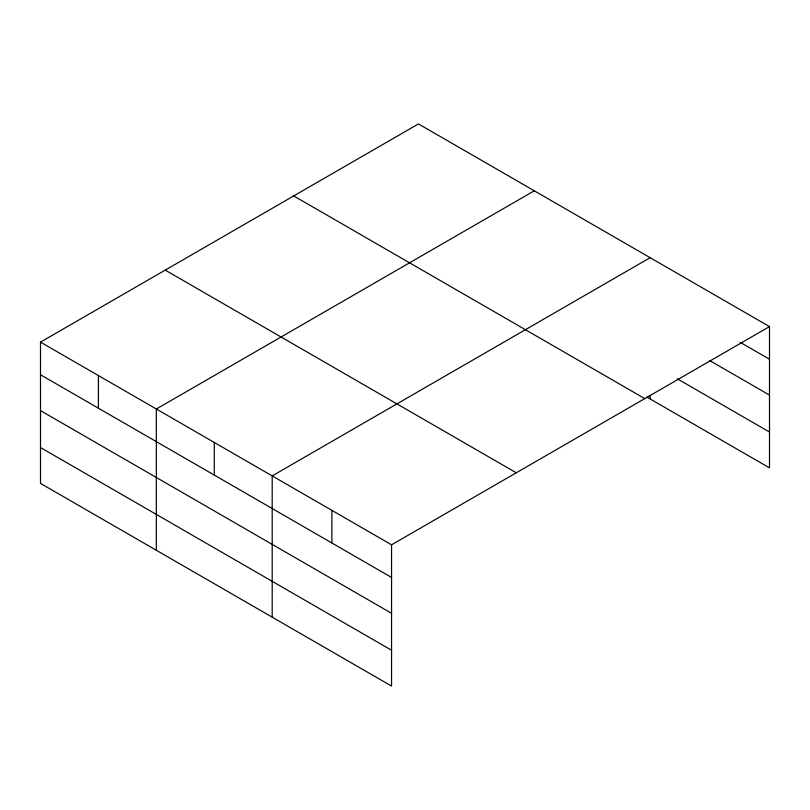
<?xml version="1.0" encoding="UTF-8"?>
<svg xmlns="http://www.w3.org/2000/svg" width="810" height="810" viewBox="0 0 810 810"><rect width="100%" height="100%" fill="white"/><g stroke="black" fill="none" stroke-linecap="round" stroke-linejoin="round"><path stroke-width="1.21" d="M40.5 342.124L391.554 544.806L391.554 686.08L40.5 483.398L40.5 342.124L418.446 123.92L769.5 326.602L769.5 467.876L646.866 397.072M534.286 190.806L156.35 409.009L156.35 550.284M650.136 257.691L272.2 475.895L272.2 617.169M391.554 544.806L769.5 326.602M740.198 342.326L769.5 359.245M709.823 360.632L769.5 395.088M677.271 378.776L769.5 432.024M293.716 195.929L644.78 398.611M165.22 270.115L516.284 472.797M40.5 374.757L391.554 577.439M40.5 410.609L391.554 613.292M40.5 447.545L391.554 650.227M650.136 395.25L650.136 398.966M331.877 510.351L331.877 542.983M214.275 442.452L214.275 475.085M98.425 375.567L98.425 408.2"/></g></svg>
